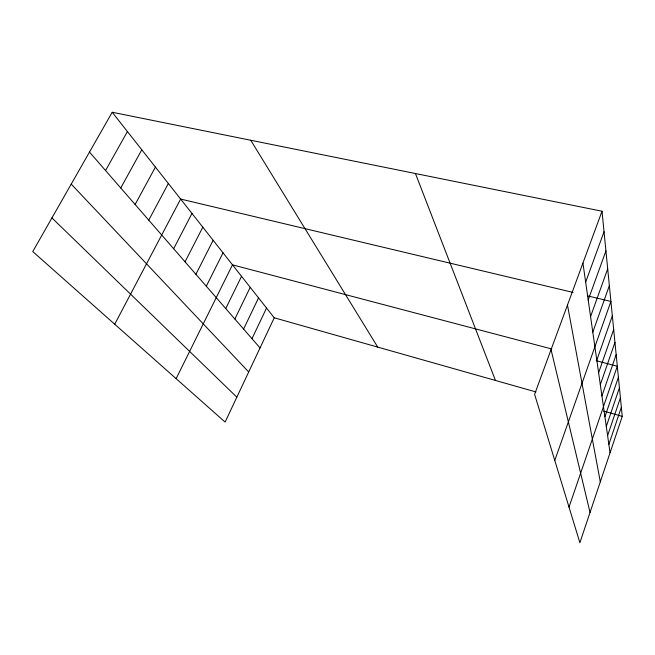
<?xml version="1.0" encoding="UTF-8"?>
<svg xmlns="http://www.w3.org/2000/svg" width="655" height="655" viewBox="0 0 655 655"><rect width="100%" height="100%" fill="white"/><g stroke="black" fill="none" stroke-linecap="round" stroke-linejoin="round"><path stroke-width="0.98" d="M608.863 444.393L621.349 407.279M602.019 211.229L622.25 416.375L579.888 542.741L534.603 394.31L602.019 211.229L112.21 112.259L32.75 251.569L225.115 422.074L274.232 317.79L112.21 112.259M607.611 435.641L620.416 397.757M606.293 426.446L619.425 387.768M604.909 416.793L618.394 377.28M569.015 507.101L617.305 366.251L596.214 360.692M601.929 395.939L616.158 354.65M600.316 384.665L614.955 342.426M598.613 372.744L613.686 329.514M596.811 360.144L612.335 315.874M554.769 460.424L610.91 301.431L587.641 295.896M592.808 332.159L609.355 285.637M590.581 316.586L607.701 268.828M588.198 299.957L605.932 250.906M585.652 282.158L604.041 231.747M251.978 338.692L266.544 308.038M243.594 329.056L258.545 297.894M234.858 319.026L250.218 287.332M225.746 308.562L241.539 276.32M176.13 378.647L232.484 264.833L551.731 348.968M206.3 286.235L223.027 252.838M195.919 274.306L213.145 240.303M185.046 261.82L202.813 227.187M173.649 248.736L191.98 213.456M114.723 324.225L180.633 199.054L573.1 292.433M148.759 220.145L168.351 183.474M135.126 204.491L155.423 167.074M120.749 187.977L141.791 149.782M105.561 170.537L127.414 131.54M274.232 317.79L535.995 391.944M603.64 411.103L622.25 416.375M51.941 217.927L236.84 397.184M71.231 184.112L248.712 371.983M89.498 152.091L260.035 347.936M250.726 140.244L377.73 347.109M415.442 173.526L495.458 380.457M551.051 349.639L590.04 512.439M567.476 305.042L600.299 481.851M582.925 263.073L610.051 452.752"/></g></svg>
